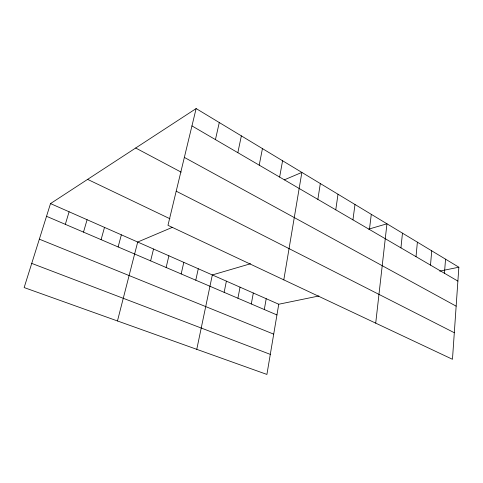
<?xml version="1.0" encoding="UTF-8"?>
<svg xmlns="http://www.w3.org/2000/svg" width="483" height="483" viewBox="0 0 483 483"><rect width="100%" height="100%" fill="white"/><g stroke="black" fill="none" stroke-linecap="round" stroke-linejoin="round"><path stroke-width="0.72" d="M458.85 267.202L452.468 359.286L167.969 225.326L196.134 108.566L458.85 267.202L439.711 271.132M444.451 273.263L445.543 259.166M430.504 265.119L431.73 250.822M416.014 256.666L417.384 242.158M400.944 247.87L402.472 233.156M375.714 323.145L386.955 223.792L368.698 229.141M369.429 229.479L371.294 214.331M352.94 219.856L354.993 204.49M335.763 209.833L338.015 194.238M317.856 199.376L320.32 183.552M318.955 295.964L278.751 304.236L266.912 374.434L24.15 287.566L50.516 203.584L196.134 108.566M283.799 279.868L301.863 172.407L284.264 179.869M264.304 309.531L266.211 298.705M279.633 177.074L282.585 160.767M251.299 303.964L253.315 293.018M237.92 298.234L240.045 287.168M259.214 165.156L262.438 148.601M224.142 292.342L226.388 281.142M196.768 349.336L212.327 274.942L250.586 263.736M237.841 152.682L241.355 135.874M195.778 280.194L198.278 268.747M215.442 139.611L219.282 122.543M181.173 273.946L183.806 262.366M166.128 267.504L168.899 255.791M150.624 260.862L153.54 249.017M117.46 320.96L137.697 242.031L172.443 227.3M118.124 246.946L121.36 234.829M101.092 239.653L104.503 227.39M83.499 232.124L87.091 219.717M65.32 224.341L69.105 211.783M31.739 263.398L270.299 354.371M39.346 239.17L273.704 334.151M46.525 216.293L276.946 314.946M50.516 203.584L278.751 304.236M87.61 179.38L169.931 218.757M176.204 191.183L454.31 332.727M135.687 148.009L181.155 172.141M184.349 157.41L456.151 306.156M191.95 125.9L457.884 281.1"/></g></svg>
